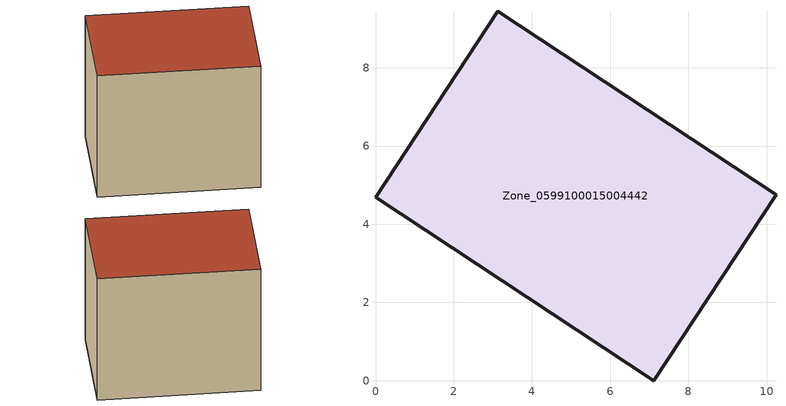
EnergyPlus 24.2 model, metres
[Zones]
Zone_0599100015004442
 floor ground (C_G): 7.11,0 0,4.69 3.13,9.44 10.24,4.75 z0.79
 wall outside (C_F): 0,4.69 7.11,0 10.24,4.75 3.13,9.44 0,4.69 z0.79:8.32
 roof outside (C_R): 10.24,4.75 3.13,9.44 0,4.69 7.11,0 z8.32
[BUILDING]
Pand.0599100015004442: North Axis=0; Terrain=City; Loads Convergence Tolerance Value=0.04; Temperature Convergence Tolerance Value=0.4; Solar Distribution=FullExterior; Maximum Number of Warmup Days=25; Minimum Number of Warmup Days=1
[Site:Location]
Rotterdam.The.Hague.AP_ZH_NLD Design_Conditions: Latitude=51.96; Longitude=4.45; Time Zone=1; Elevation=-4.5
[SITE:GROUNDTEMPERATURE:BUILDINGSURFACE]
18, 18, 18, 18, 18, 18, 18, 18, 18, 18, 18, 18
[MATERIAL] Thermal Absorptance=0.9; Solar Absorptance=0.7; Visible Absorptance=0.7
Name | Roughness | Thickness | Conductivity | Density | Specific Heat
G.TC.1975-1991 | MediumSmooth | 0.15 | 0.288461 | 540 | 1210
F.TC.1975-1991 | Rough | 0.3 | 0.230769 | 1920 | 840
R.TC.1975-1991 | MediumRough | 0.2 | 0.153846 | 1500 | 1000
[CONSTRUCTION]
C_G: G.TC.1975-1991
C_F: F.TC.1975-1991
C_R: R.TC.1975-1991
[ZONE]
Zone_0599100015004442: Type=1; Multiplier=1; Ceiling Height=Autocalculate; Volume=Autocalculate; Floor Area=autocalculate; Part of Total Floor Area=Yes
[ZONEINFILTRATION:DESIGNFLOWRATE]
Infil_Zone_0599100015004442: Zone or ZoneList or Space or SpaceList=Zone_0599100015004442; Schedule=AlwaysOn; Design Flow Rate Calculation Method=Flow/Area; Flow Rate per Floor Area=0.003; Constant Term Coefficient=1; Temperature Term Coefficient=0; Velocity Term Coefficient=0; Velocity Squared Term Coefficient=0
[HVACTEMPLATE:ZONE:IDEALLOADSAIRSYSTEM]
Zone_0599100015004442: Maximum Heating Supply Air Temperature=50; Minimum Cooling Supply Air Temperature=13; Maximum Heating Supply Air Humidity Ratio=0.0156; Minimum Cooling Supply Air Humidity Ratio=0.0077; Heating Limit=NoLimit; Cooling Limit=NoLimit; Dehumidification Control Type=ConstantSensibleHeatRatio; Cooling Sensible Heat Ratio=0.7; Dehumidification Setpoint=60; Humidification Control Type=None; Humidification Setpoint=30; Outdoor Air Method=None; Outdoor Air Flow Rate per Person=0.00944; Outdoor Air Flow Rate per Zone Floor Area=0; Outdoor Air Flow Rate per Zone=0; Demand Controlled Ventilation Type=None; Outdoor Air Economizer Type=NoEconomizer; Heat Recovery Type=None; Sensible Heat Recovery Effectiveness=0.7; Latent Heat Recovery Effectiveness=0.65
[ZONECONTROL:THERMOSTAT]
ThermostatControl_Zone_0599100015004442: Zone or ZoneList=Zone_0599100015004442; Control Type Schedule=DualSetpointControlType; Control 1=Thermostat_Zone_0599100015004442; Temperature Difference Between Cutout And Setpoint=0
[THERMOSTATSETPOINT:DUALSETPOINT]
Thermostat_Zone_0599100015004442: Heating Setpoint Temperature Schedule=HeatingSetpoint_Zone_0599100015004442; Cooling Setpoint Temperature Schedule=CoolingSetpoint_Zone_0599100015004442
[SCHEDULE:COMPACT]
HeatingSetpoint_Zone_0599100015004442: Through: 12/31, For: AllDays, Until: 24:00, 21
CoolingSetpoint_Zone_0599100015004442: Through: 12/31, For: AllDays, Until: 24:00, 24
DualSetpointControlType: Through: 12/31, For: AllDays, Until: 24:00, 4
AlwaysOn: Through: 12/31, For: AllDays, Until: 24:00, 1
